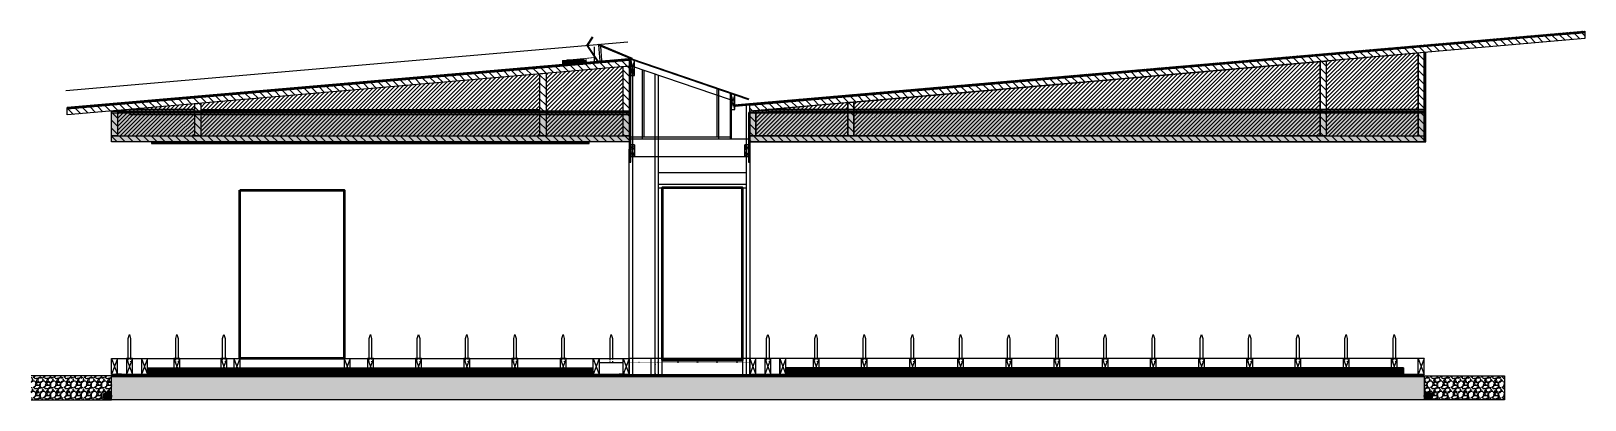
# Model space of a CAD drawing. Header units: millimetres. Extents: x 44442 to 107248, y 19612 to 59719.
# Drawn here: x 87898 to 107248, y 48516 to 53113 of the extents above; entities that cross this region are included whole.
import ezdxf

# ---------------------------------------------------------------- set-up
doc = ezdxf.new("R2010")
doc.units = ezdxf.units.MM
for name, pattern in [('ACAD_ISO02W100', [15, 12, -3]), ('ACAD_ISO03W100', [30, 12, -18]), ('ACAD_ISO07W100', [3, 0, -3]), ('DOT2', [3.175, 0, -3.175])]:
    doc.linetypes.add(name, pattern=pattern)
for name, color, linetype, lineweight, true_color in [('Carport', 7, 'Continuous', 25, 0xffffff), ('Charpente', 7, 'Continuous', 25, 0x000000), ('Charpente ... Bois_massif_Poutre-en-I', 7, 'Continuous', 25, 0x7d3900), ('Charpente ... Isolation_paille_Poutre-en-I', 2, 'Continuous', 25, 0xffff00), ('Charpente ... Isoroof', 30, 'Continuous', 25, 0xff7f00), ('Charpente ... Isoroof_tasseaux', 7, 'Continuous', 25, 0x800000), ('Charpente ... OSB_Poutre-en-I', 7, 'Continuous', 25, 0xffdca8), ('Fondations', 7, 'Continuous', 25, 0xa0a0a4), ('Fondations ... Drainage', 7, 'Continuous', 25, 0xa0a0a4), ('Fondations ... Etanchéité', 1, 'Continuous', 25, 0xff0000), ('Fondations ... GéoTextile', 7, 'Continuous', 25, 0x008000), ('Fondations ... Liège', 7, 'Continuous', 25, 0xaaaa7f), ('Fondations ... Pouzzolane', 7, 'Continuous', 25, 0xc0c0c0), ('Lisse_basse ... Entretoises_broches', 6, 'Continuous', 25, 0xff00ff), ('Lisse_basse ... Madrier', 1, 'Continuous', 25, 0xff0000), ('Menuiseries', 7, 'Continuous', 50, 0x008080), ('SAS ... Montants', 7, 'Continuous', 25, 0x000000), ('SAS ... Vitre', 5, 'Continuous', 25, 0x0000ff), ('Toiture_vegetale', 3, 'Continuous', 25, 0x00ff00), ('Toiture_vegetale ... Antiracine_geotextile', 7, 'Continuous', 100, 0x800080), ('Toiture_vegetale ... Drainage', 7, 'Continuous', 25, 0xa0a0a4), ('Toiture_vegetale ... Etanchete_EPDM', 5, 'Continuous', 25, 0x0000ff), ('Toiture_vegetale ... OSB', 2, 'Continuous', 25, 0xffff00)]:
    doc.layers.add(name, color=color, linetype=linetype, lineweight=lineweight, true_color=true_color)
pattern_1 = [(228.0128, (91.44, 127), (-1016.0008633, -1143.0014045), [17.08605, -1691.525]), (184.9697, (80.01, 114.3), (1524.0024653, 126.99910377), [29.32025, -2902.7]), (132.5104, (50.8, 111.76), (1269.9990759, -1397.0013646), [20.6741, -2046.735]), (267.2737, (1.27, 80.01), (126.99944854, 2539.99918267), [26.70025, -2643.32]), (292.8337, (0, 53.34), (-635.00180278, 1524.0008665), [26.1817, -2591.99]), (357.2737, (10.16, 29.21), (-2539.99918267, 126.99944854), [26.70025, -2643.32]), (37.6942, (36.83, 27.94), (-1651.00104306, -1269.99886785), [35.3097, -3495.655]), (72.2553, (64.77, 49.53), (889.00177827, 2794.0008103), [33.336, -3300.265]), (121.4296, (74.93, 81.28), (-1016.00026176, 1650.998058), [26.79065, -2652.275]), (175.2364, (60.96, 104.14), (1396.9989027, -126.9988081), [30.58565, -1498.695]), (222.3974, (30.48, 106.68), (-1524.00004586, -1396.99818253), [39.5539, -3915.84]), (138.8141, (127, 78.74), (-888.9994337, 761.9988279), [13.50025, -1336.53]), (171.4692, (116.84, 87.63), (1650.99747978, -254.00064), [25.6841, -2542.73]), (225, (91.44, 91.44), (-3e-14, -126.99991), [17.96045, -161.6445]), (203.1986, (82.55, 106.68), (635.0021413, 254.0011137), [9.67205, -957.53]), (291.8014, (73.66, 102.87), (-127.000089, 381.0002454), [13.6783, -670.24]), (30.9638, (78.74, 90.17), (380.9995977, 254.000198), [22.216, -718.315]), (161.5651, (97.79, 101.6), (254.000116, -126.999811), [16.06435, -385.545]), (16.3895, (0, 102.87), (1270.0007007, 380.9992075), [22.5044, -2227.94]), (70.3462, (21.59, 109.22), (-507.99858443, -1396.9980244), [18.87995, -1869.11]), (293.1986, (97.79, 127), (-254.0011137, 635.0021413), [19.344, -947.86]), (343.6105, (105.41, 109.22), (-1270.0007007, 380.9992075), [22.5044, -2227.94]), (339.444, (0, 24.13), (-635.0007882, 253.9996918), [21.70175, -1063.385]), (294.7751, (20.32, 16.51), (-634.9985202, 1396.9993513), [18.1836, -1800.18]), (66.8014, (99.06, 0), (254.0011137, 635.0021413), [19.344, -947.86]), (17.354, (106.68, 17.78), (-1651.0000891, -507.9992338), [21.28915, -2107.62]), (69.444, (36.83, 0), (-253.9996918, -635.0007882), [10.8509, -1074.24]), (101.3099, (91.44, 0), (-126.999373, 507.998373), [6.47575, -641.1]), (165.9638, (90.17, 6.35), (381.000268, -126.99978), [26.1817, -497.4525]), (186.009, (64.77, 12.7), (1269.99812722, 126.99970343), [24.26335, -2402.07]), (303.6901, (78.74, 78.74), (-127.000044, 253.999755), [18.3162, -439.589]), (353.1572, (88.9, 63.5), (2159.00089283, -254.00113758), [31.97785, -3165.8]), (60.9454, (120.65, 59.69), (-507.9988183, -888.9978805), [13.0754, -1294.47]), (90, (127, 71.12), (-127, 127), [7.62, -119.38]), (120.2564, (62.23, 16.51), (507.99892334, -888.9995516), [17.64335, -1746.695]), (48.0128, (53.34, 31.75), (1016.0008633, 1143.0014045), [34.17215, -1674.44]), (0, (76.2, 57.15), (127, 127), [33.02, -93.98]), (325.3048, (109.22, 57.15), (-1269.99779955, 889.0000845), [20.0805, -1987.965]), (254.0546, (125.73, 45.72), (-127.000324, -508.0012102), [18.49145, -906.085]), (207.646, (120.65, 27.94), (-2412.99915245, -1270.00079874), [30.10725, -2980.625]), (175.4261, (93.98, 13.97), (-1651.00038024, 126.99938556), [31.85145, -3153.29]), (175.4261, (93.98, 13.97), (-1651.00038024, 126.99938556), [31.85145, -3153.29])]

# ---------------------------------------------------------------- blocks, each defined once
blk = doc.blocks.new('Entretoise_broche_coupe_transverse')
at = {"layer": 'Lisse_basse ... Entretoises_broches'}
for p, q in [((-30, 0), (-15, 50)), ((-30, -250), (-30, 0)), ((-15, 50), (0, 0)), ((0, 0), (0, -250)), ((-52.5, -250), (-52.5, -300)), ((22.5, -250), (-52.5, -250)), ((-52.5, -250), (22.5, -450)), ((22.5, -250), (-52.5, -450)), ((-52.5, -300), (-52.5, -450)), ((-40, -250), (10, -250)), ((22.5, -300), (22.5, -250)), ((22.5, -450), (22.5, -300)), ((-52.5, -450), (22.5, -450))]:
    blk.add_line(p, q, dxfattribs=at)
at = {"layer": 'Lisse_basse ... Entretoises_broches', "linetype": 'ACAD_ISO03W100'}
for p, q in [((-30, -300), (-30, -250)), ((0, -250), (0, -300))]:
    blk.add_line(p, q, dxfattribs=at)

msp = doc.modelspace()

# ---------------------------------------------------------------- hatches: boundary and pattern name
at = {"layer": 'Charpente ... Bois_massif_Poutre-en-I'}
h = msp.add_hatch(dxfattribs=at)
h.set_pattern_fill('JIS_WOOD', color=256, scale=100, angle=90, style=0)
h.paths.add_polyline_path([(98070.58771, 52222.07962), (98145.58771, 52228.59964), (98145.58771, 51806.13855), (98070.58771, 51806.13855)], flags=0)
h.paths.add_polyline_path([(96848.08771, 52191.13855), (107248.08771, 53094.94807), (107248.08771, 53019.66539), (96848.08771, 52115.83855)], flags=0)
h.paths.add_polyline_path([(96848.08771, 51806.13855), (105248.08771, 51806.13855), (105248.08771, 51731.13855), (96848.08771, 51731.13855)], flags=0)
h.paths.add_polyline_path([(103950.58771, 52733.07962), (104025.58771, 52739.60943), (104025.58771, 51806.13855), (103950.58771, 51806.13855)], flags=0)
h.paths.add_polyline_path([(105173.08771, 51806.13855), (105248.08771, 51806.13855), (105248.08771, 52845.85253), (105173.08771, 52839.33455)], flags=0)
h.paths.add_polyline_path([(96848.08771, 52115.83855), (96923.08771, 52122.35653), (96923.08771, 51806.13855), (96848.08771, 51806.13855)], flags=0)
h = msp.add_hatch(dxfattribs=at)
h.set_pattern_fill('JIS_WOOD', color=256, scale=100, angle=90, style=0)
h.paths.add_polyline_path([(95273.08771, 52669.87372), (95348.08771, 52676.39158), (95348.08771, 51806.13855), (95273.08771, 51806.13855)], flags=0)
h.paths.add_polyline_path([(88348.08771, 52143.34093), (95348.08771, 52751.67426), (95348.08771, 52676.39158), (88348.08771, 52068.05825)], flags=0)
h.paths.add_polyline_path([(88898.08771, 51731.13855), (88898.08771, 51806.13855), (95348.08771, 51806.13855), (95348.08771, 51731.13855)], flags=0)
h.paths.add_polyline_path([(88898.08771, 52115.85586), (88973.08771, 52122.37372), (88973.08771, 51806.13855), (88898.08771, 51806.13855)], flags=0)
h.paths.add_polyline_path([(89935.58771, 52205.96834), (90010.58771, 52212.46357), (90010.58771, 51806.13855), (89935.58771, 51806.13855)], flags=0)
h.paths.add_polyline_path([(94235.58771, 52579.67494), (94310.58771, 52585.96294), (94310.58771, 51806.13855), (94235.58771, 51806.13855)], flags=0)
at = {"layer": 'Charpente ... Isolation_paille_Poutre-en-I'}
h = msp.add_hatch(dxfattribs=at)
h.set_pattern_fill('HONEY', color=256, scale=10, angle=90, style=0)
h.paths.add_polyline_path([(95348.08771, 51729.74986), (95348.08771, 52092.52724), (88898.08771, 52093.85586), (88898.08771, 51731.13855)], flags=0)
h = msp.add_hatch(dxfattribs=at)
h.set_pattern_fill('HONEY', color=256, scale=10, angle=90, style=0)
h.set_pattern_definition([(90, (0, 0), (-27.4963, 47.625), [31.75, -63.5]), (210, (0, 0), (-27.49631, -47.624994), [31.75, -63.5]), (150, (0, 0), (-54.99261, 6e-06), [-63.5, 31.75])])
h.paths.add_polyline_path([(105248.08771, 51731.13855), (105248.08771, 52093.91593), (96848.08771, 52093.83855), (96848.08771, 51731.13855)], flags=0)
at = {"layer": 'Charpente ... Isoroof'}
for points in [[(88898.08771, 52093.85586), (95348.08771, 52093.85586), (95348.08771, 52115.85586), (88898.08771, 52115.85586)], [(96830.08771, 52093.83855), (105248.08771, 52093.83855), (105248.08771, 52115.83855), (96830.08771, 52115.83855)]]:
    msp.add_hatch(color=256, dxfattribs=at).paths.add_polyline_path(points, flags=0)
at = {"layer": 'Charpente ... Isoroof_tasseaux'}
for points in [[(89128.18146, 52093.65739), (89128.18146, 52073.65739), (95348.04447, 52073.65739), (95348.04447, 52093.65739)], [(97078.22469, 52135.83855), (97078.22469, 52115.83855), (105248.08771, 52115.83855), (105248.08771, 52135.83855)]]:
    msp.add_hatch(color=256, dxfattribs=at).paths.add_polyline_path(points, flags=0)
at = {"layer": 'Charpente ... OSB_Poutre-en-I'}
h = msp.add_hatch(dxfattribs=at)
h.set_pattern_fill('JIS_WOOD', color=256, scale=10, angle=180, style=0)
h.paths.add_polyline_path([(96654.07354, 52192.23095), (107248.08771, 53113.01592), (107248.08771, 53094.94807), (96656.28316, 52174.85345)], flags=0)
h = msp.add_hatch(dxfattribs=at)
h.set_pattern_fill('JIS_WOOD', color=256, scale=50, angle=180, style=0)
h.paths.add_polyline_path([(104025.58771, 51806.13855), (105173.08771, 51806.13855), (105173.08771, 52839.33455), (104025.58771, 52739.60943)], flags=0)
h = msp.add_hatch(dxfattribs=at)
h.set_pattern_fill('JIS_WOOD', color=256, scale=10, angle=180, style=0)
h.paths.add_polyline_path([(105248.08771, 51731.13855), (105266.08771, 51731.13095), (105266.08771, 52845.85253), (105248.08771, 52845.85253)], flags=0)
h = msp.add_hatch(dxfattribs=at)
h.set_pattern_fill('JIS_WOOD', color=256, scale=10, angle=180, style=0)
h.paths.add_polyline_path([(88348.08771, 52161.40877), (95348.08771, 52769.74211), (95348.08771, 52751.5136), (88348.08771, 52143.34093)], flags=0)
h = msp.add_hatch(dxfattribs=at)
h.set_pattern_fill('JIS_WOOD', color=256, scale=50, angle=180, style=0)
h.paths.add_polyline_path([(94310.10887, 52581.08907), (95273.08771, 52669.87372), (95273.08771, 51806.13855), (94310.58771, 51806.13855)], flags=0)
h = msp.add_hatch(dxfattribs=at)
h.set_pattern_fill('JIS_WOOD', color=256, scale=10, angle=180, style=0)
h.paths.add_polyline_path([(95348.08771, 51481.13855), (95366.08771, 51481.13855), (95366.08771, 52769.74211), (95348.08771, 52769.74211)], flags=0)
h = msp.add_hatch(dxfattribs=at)
h.set_pattern_fill('JIS_WOOD', color=256, scale=50, angle=180, style=0)
h.paths.add_polyline_path([(98145.58771, 51806.13855), (98145.58771, 52228.59964), (103950.58771, 52733.07962), (103950.58771, 51806.13855)], flags=0)
h = msp.add_hatch(dxfattribs=at)
h.set_pattern_fill('JIS_WOOD', color=256, scale=50, angle=180, style=0)
h.paths.add_polyline_path([(90010.58771, 51806.13855), (90010.58771, 52212.46357), (94235.58771, 52579.67494), (94235.58771, 51806.13855)], flags=0)
h = msp.add_hatch(dxfattribs=at)
h.set_pattern_fill('JIS_WOOD', color=256, scale=50, angle=180, style=0)
h.paths.add_polyline_path([(88973.08771, 52122.37372), (89935.58771, 52205.96834), (89935.58771, 51806.13855), (88973.08771, 51806.13855)], flags=0)
h = msp.add_hatch(dxfattribs=at)
h.set_pattern_fill('JIS_WOOD', color=256, scale=50, angle=180, style=0)
h.paths.add_polyline_path([(96923.08771, 52122.35653), (98070.58771, 52222.07962), (98070.58771, 51806.13855), (96923.08771, 51806.13855)], flags=0)
h = msp.add_hatch(dxfattribs=at)
h.set_pattern_fill('JIS_WOOD', color=256, scale=10, angle=180, style=0)
h.paths.add_polyline_path([(89398.08771, 51713.13855), (94848.08771, 51713.13855), (94848.08771, 51731.13855), (89398.08771, 51731.13855)], flags=0)
at = {"layer": 'Fondations ... Drainage'}
h = msp.add_hatch(color=256, dxfattribs=at)
edge = h.paths.add_edge_path(flags=0)
edge.add_arc((88848.08771, 48566.13855), 50, 0, 360)
h = msp.add_hatch(color=256, dxfattribs=at)
edge = h.paths.add_edge_path(flags=0)
edge.add_arc((105298.08771, 48566.13855), 50, 0, 360)
at = {"layer": 'Fondations ... Liège'}
h = msp.add_hatch(dxfattribs=at)
h.set_pattern_fill('GRATE', color=256, scale=5, style=0)
h.paths.add_polyline_path([(89348.08771, 48916.13855), (89348.08771, 48866.13855), (94886.99647, 48866.13855), (94886.99647, 48916.13855)], flags=0)
h = msp.add_hatch(dxfattribs=at)
h.set_pattern_fill('GRATE', color=256, scale=5, style=0)
h.paths.add_polyline_path([(89348.08771, 48866.13855), (89348.08771, 48816.13855), (94886.99647, 48816.13855), (94886.99647, 48866.13855)], flags=0)
h = msp.add_hatch(dxfattribs=at)
h.set_pattern_fill('GRATE', color=256, scale=5, style=0)
h.paths.add_polyline_path([(104988.08771, 48866.13855), (97298.08771, 48866.13855), (97298.08771, 48916.13855), (104988.08771, 48916.13855)], flags=0)
h = msp.add_hatch(dxfattribs=at)
h.set_pattern_fill('GRATE', color=256, scale=5, style=0)
h.paths.add_polyline_path([(104988.08771, 48816.13855), (97298.08771, 48816.13855), (97298.08771, 48866.13855), (104988.08771, 48866.13855)], flags=0)
at = {"layer": 'Fondations ... Pouzzolane'}
h = msp.add_hatch(dxfattribs=at)
h.set_pattern_fill('GRAVEL', color=256, scale=5, style=0)
h.set_pattern_definition(pattern_1)
h.paths.add_polyline_path([(88898.08771, 48816.13855), (87898.08771, 48816.13855), (87898.08771, 48516.13855), (88898.08771, 48516.13855)], flags=0)
h = msp.add_hatch(dxfattribs=at)
h.set_pattern_fill('GRAVEL', color=256, scale=5, style=0)
h.set_pattern_definition(pattern_1)
h.paths.add_polyline_path([(105248.08771, 48816.13855), (105248.08771, 48516.13855), (88898.08771, 48516.13855), (88898.08771, 48816.13855)], flags=0)
h = msp.add_hatch(dxfattribs=at)
h.set_pattern_fill('GRAVEL', color=256, scale=5, style=0)
h.set_pattern_definition(pattern_1)
h.paths.add_polyline_path([(105248.08771, 48816.13855), (105248.08771, 48516.13855), (106248.08771, 48516.13855), (106248.08771, 48816.13855)], flags=0)
at = {"layer": 'Toiture_vegetale ... Drainage', "lineweight": 18}
h = msp.add_hatch(dxfattribs=at)
h.set_pattern_fill('DOTS', color=256, scale=5, angle=180, style=0)
h.paths.add_polyline_path([(94916.08771, 52782.38771), (94785.68185, 52771.05482), (94816.01693, 52723.50262), (94916.08771, 52732.19925)], flags=0)
h.paths.add_polyline_path([(94516.08714, 52747.62575), (94916.08714, 52782.38766), (94916.08771, 52732.19927), (94516.08714, 52697.4373)], flags=0)

# ---------------------------------------------------------------- linework, layer by layer
at = {"layer": 'Carport'}
msp.add_line((88329.85075, 52371.2587), (95329.85075, 52979.59204), dxfattribs=at)
at = {"layer": 'Charpente'}
msp.add_line((106802.27647, 53056.20495), (107175.17169, 53088.61132), dxfattribs=at)
at = {"layer": 'Charpente ... Bois_massif_Poutre-en-I'}
msp.add_line((105248.08771, 51731.13855), (105248.08771, 52845.85586), dxfattribs=at)
for points in [[(96848.08771, 52191.13855), (107248.08771, 53094.94807), (107248.08771, 53019.66539), (96848.08771, 52115.83855), (96848.08771, 52191.13855)], [(105173.08771, 51806.13855), (105248.08771, 51806.13855), (105248.08771, 52845.85253), (105173.08771, 52839.33455), (105173.08771, 51806.13855)], [(88348.08771, 52143.34093), (95348.08771, 52751.67426), (95348.08771, 52676.39158), (88348.08771, 52068.05825), (88348.08771, 52143.34093)], [(95273.08771, 52669.87372), (95348.08771, 52676.39158), (95348.08771, 51806.13855), (95273.08771, 51806.13855), (95273.08771, 52669.87372)], [(103950.58771, 52733.07962), (104025.58771, 52739.60943), (104025.58771, 51806.13855), (103950.58771, 51806.13855), (103950.58771, 52733.07962)], [(94235.58771, 52579.67494), (94310.58771, 52586.22996), (94310.58771, 51806.13855), (94235.58771, 51806.13855), (94235.58771, 52579.67494)], [(89935.58771, 52205.96834), (90010.58771, 52212.46357), (90010.58771, 51806.13855), (89935.58771, 51806.13855), (89935.58771, 52205.96834)], [(96848.08771, 52115.83855), (96923.08771, 52122.35653), (96923.08771, 51806.13855), (96848.08771, 51806.13855), (96848.08771, 52115.83855)], [(96848.08771, 51806.13855), (105248.08771, 51806.13855), (105248.08771, 51731.13855), (96848.08771, 51731.13855), (96848.08771, 51806.13855)]]:
    msp.add_lwpolyline(points, dxfattribs=at)
at = {"layer": 'Charpente ... Bois_massif_Poutre-en-I', "flags": 128}
for points in [[(88898.08771, 52115.85586), (88973.08771, 52122.37372), (88973.08771, 51806.13855), (88898.08771, 51806.13855), (88898.08771, 52115.85586)], [(98070.58771, 52222.07962), (98145.58771, 52228.59964), (98145.58771, 51806.13855), (98070.58771, 51806.13855), (98070.58771, 52222.07962)], [(88898.08771, 51731.13855), (88898.08771, 51806.13855), (95348.08771, 51806.13855), (95348.08771, 51731.13855), (88898.08771, 51731.13855)]]:
    msp.add_lwpolyline(points, dxfattribs=at)
at = {"layer": 'Charpente ... Isolation_paille_Poutre-en-I'}
for points in [[(88898.08771, 51731.13855), (88898.08771, 52093.85586), (95348.08771, 52093.85586), (95348.08771, 51731.13855), (88898.08771, 51731.13855)], [(105248.08771, 51731.13855), (105248.08771, 52093.91593), (96848.08771, 52093.83855), (96848.08771, 51731.13855), (105248.08771, 51731.13855)]]:
    msp.add_lwpolyline(points, dxfattribs=at)
at = {"layer": 'Charpente ... Isolation_paille_Poutre-en-I', "flags": 128}
msp.add_lwpolyline([(96848.08771, 52093.83855), (105248.08771, 52093.83855), (105248.08771, 51731.13855), (96848.08771, 51731.13855), (96848.08771, 52093.83855)], dxfattribs=at)
at = {"layer": 'Charpente ... Isoroof'}
for p, q in [((88898.08771, 52115.85586), (95348.08771, 52115.85586)), ((89935.58771, 52093.85586), (88973.08771, 52093.85586)), ((94235.58771, 52093.85586), (90010.58771, 52093.85586)), ((95273.08771, 52093.85586), (94310.58771, 52093.85586))]:
    msp.add_line(p, q, dxfattribs=at)
for points in [[(88898.08771, 52093.85586), (95348.08771, 52093.85586), (95348.08771, 52115.85586), (88898.08771, 52115.85586), (88898.08771, 52093.85586)], [(96848.08771, 52093.83855), (105248.08771, 52093.83855), (105248.08771, 52115.83855), (96848.08771, 52115.83855), (96848.08771, 52093.83855)]]:
    msp.add_lwpolyline(points, dxfattribs=at)
at = {"layer": 'Charpente ... Isoroof_tasseaux'}
for p, q in [((89935.58771, 52115.85586), (88973.08771, 52115.85586)), ((89935.58771, 52135.85586), (89128.22469, 52135.85586)), ((90010.58771, 52135.85586), (94235.58771, 52135.85586)), ((94235.58771, 52115.85586), (90010.58771, 52115.85586)), ((95273.08771, 52115.85586), (94310.58771, 52115.85586))]:
    msp.add_line(p, q, dxfattribs=at)
at = {"layer": 'Charpente ... Isoroof_tasseaux', "flags": 128}
for points in [[(89128.22469, 52093.78523), (89128.22469, 52073.78523), (95348.08771, 52073.78523), (95348.08771, 52093.78523), (89128.22469, 52093.78523)], [(97078.22469, 52135.83855), (97078.22469, 52115.83855), (105248.08771, 52115.83855), (105248.08771, 52135.83855), (97078.22469, 52135.83855)]]:
    msp.add_lwpolyline(points, dxfattribs=at)
at = {"layer": 'Charpente ... OSB_Poutre-en-I', "flags": 128}
for points in [[(96654.07354, 52192.23095), (107248.08771, 53113.01592), (107248.08771, 53094.94807), (96656.28316, 52174.85345), (96654.07354, 52192.23095)], [(88348.08771, 52161.40877), (95348.08771, 52769.74211), (95348.08771, 52751.67426), (88348.08771, 52143.34093), (88348.08771, 52161.40877)]]:
    msp.add_lwpolyline(points, dxfattribs=at)
at = {"layer": 'Charpente ... OSB_Poutre-en-I'}
for points in [[(104025.58771, 51806.13855), (105173.08771, 51806.13855), (105173.08771, 52839.33455), (104025.58771, 52739.60943), (104025.58771, 51806.13855)], [(105248.08771, 51731.13855), (105266.08771, 51731.13095), (105266.08771, 52845.85253), (105248.08771, 52845.85253), (105248.08771, 51731.13855)], [(95348.08771, 51481.13855), (95366.08771, 51481.13855), (95366.08771, 52769.74211), (95348.08771, 52769.74211), (95348.08771, 51481.13855)], [(98145.58771, 51806.13855), (98145.58771, 52228.59964), (103950.58771, 52733.07962), (103950.58771, 51806.13855), (98145.58771, 51806.13855)], [(96830.08771, 51481.13855), (96848.08771, 51481.13855), (96848.08771, 52093.83855), (96830.08771, 52093.83855), (96830.08771, 51481.13855)], [(96923.08771, 52122.35653), (98070.58771, 52222.07962), (98070.58771, 51806.13855), (96923.08771, 51806.13855), (96923.08771, 52122.35653)]]:
    msp.add_lwpolyline(points, dxfattribs=at)
at = {"layer": 'Charpente ... OSB_Poutre-en-I', "linetype": 'ACAD_ISO02W100'}
msp.add_lwpolyline([(89398.08771, 51713.13855), (94848.08771, 51713.13855), (94848.08771, 51731.13855), (89398.08771, 51731.13855), (89398.08771, 51713.13855)], dxfattribs=at)
at = {"layer": 'Fondations', "linetype": 'ACAD_ISO02W100'}
msp.add_line((95511.08771, 51771.63855), (95511.08771, 52632.73401), dxfattribs=at)
at = {"layer": 'Fondations'}
for p, q in [((88898.08771, 48816.13855), (87898.08771, 48816.13855)), ((88898.08771, 48816.13855), (105248.08771, 48816.13855)), ((88898.08771, 48516.13855), (88898.08771, 48816.13855)), ((105248.08771, 48816.13855), (105248.08771, 48516.13855)), ((105248.08771, 48816.13855), (106248.08771, 48816.13855)), ((106248.08771, 48816.13855), (106248.08771, 48516.13855)), ((87898.08771, 48516.13855), (88898.08771, 48516.13855)), ((105248.08771, 48516.13855), (88898.08771, 48516.13855)), ((106248.08771, 48516.13855), (105248.08771, 48516.13855))]:
    msp.add_line(p, q, dxfattribs=at)
at = {"layer": 'Fondations ... Drainage'}
for centre in [(88848.08771, 48566.13855), (105298.08771, 48566.13855)]:
    msp.add_circle(centre, 50, dxfattribs=at)
at = {"layer": 'Fondations ... Etanchéité', "lineweight": 50}
msp.add_line((88898.08771, 48816.13855), (105248.08771, 48816.13855), dxfattribs=at)
at = {"layer": 'Fondations ... GéoTextile'}
for p, q in [((88898.08771, 48516.13855), (88898.08771, 48816.13855)), ((105248.08771, 48816.13855), (105248.08771, 48516.13855)), ((105248.08771, 48516.13855), (88898.08771, 48516.13855))]:
    msp.add_line(p, q, dxfattribs=at)
at = {"layer": 'Fondations ... Liège'}
for p, q in [((89348.08771, 48916.13855), (94886.99647, 48916.13855)), ((89348.08771, 48916.13855), (89348.08771, 48866.13855)), ((89348.08771, 48866.13855), (89348.08771, 48816.13855)), ((89348.08771, 48866.13855), (94886.99647, 48866.13855)), ((89348.08771, 48816.13855), (94886.99647, 48816.13855)), ((94886.99647, 48916.13855), (94886.99647, 48866.13855)), ((94886.99647, 48866.13855), (94886.99647, 48816.13855)), ((104988.08771, 48916.13855), (97298.08771, 48916.13855)), ((97298.08771, 48916.13855), (97298.08771, 48866.13855)), ((104988.08771, 48866.13855), (97298.08771, 48866.13855)), ((97298.08771, 48866.13855), (97298.08771, 48816.13855)), ((104988.08771, 48816.13855), (97298.08771, 48816.13855)), ((104988.08771, 48916.13855), (104988.08771, 48866.13855)), ((104988.08771, 48866.13855), (104988.08771, 48816.13855))]:
    msp.add_line(p, q, dxfattribs=at)
at = {"layer": 'Lisse_basse ... Entretoises_broches'}
for p, q in [((95108.08771, 49281.13855), (95123.08771, 49331.13855)), ((95108.08771, 49031.13855), (95108.08771, 49281.13855)), ((95123.08771, 49331.13855), (95138.08771, 49281.13855)), ((95138.08771, 49281.13855), (95138.08771, 49031.13855)), ((89752.58771, 49031.13855), (89677.58771, 49031.13855)), ((89690.10899, 49031.13855), (89740.10899, 49031.13855)), ((90260.58771, 49031.13855), (90335.58771, 49031.13855)), ((90273.08771, 49031.13855), (90323.08771, 49031.13855)), ((94973.08771, 49031.13855), (94973.08771, 48981.13855)), ((94973.08771, 49031.13855), (95273.08771, 49031.13855)), ((94973.08771, 48981.13855), (95273.08771, 48981.13855)), ((95618.08771, 48831.13855), (95618.08771, 49031.13855)), ((88954.15373, 48831.13855), (88954.15373, 48841.13855)), ((88954.15373, 48841.13855), (89024.8644, 48841.13855)), ((89024.8644, 48841.13855), (89024.8644, 48831.13855)), ((89574.8644, 48841.13855), (89504.15373, 48841.13855)), ((89504.15373, 48841.13855), (89504.15373, 48831.13855)), ((89574.8644, 48831.13855), (89574.8644, 48841.13855)), ((89624.8644, 48831.13855), (89574.8644, 48831.13855)), ((89674.8644, 48841.13855), (89624.8644, 48841.13855)), ((89624.8644, 48841.13855), (89624.8644, 48831.13855)), ((89674.8644, 48831.13855), (89674.8644, 48841.13855)), ((89884.8644, 48846.13855), (89914.8644, 48846.13876)), ((89899.8644, 48861.13855), (89899.8644, 48831.13855)), ((90124.8644, 48831.13855), (90124.8644, 48841.13855)), ((90124.8644, 48841.13855), (90174.8644, 48841.13855)), ((90174.8644, 48841.13855), (90174.8644, 48831.13855)), ((92021.28771, 48831.13855), (92021.28771, 48841.13855)), ((92021.28771, 48841.13855), (92071.28771, 48841.13855)), ((92071.28771, 48841.13855), (92071.28771, 48831.13855)), ((92331.31101, 48846.13833), (92361.31101, 48846.13855)), ((92346.31101, 48861.13833), (92346.31101, 48831.13833)), ((92571.31101, 48831.13855), (92571.31101, 48841.13855)), ((92571.31101, 48841.13855), (92621.31101, 48841.13855)), ((92621.31101, 48841.13855), (92621.31101, 48831.13855)), ((93071.31101, 48831.13855), (93071.31101, 48841.13855)), ((93071.31101, 48841.13855), (93121.31101, 48841.13855)), ((93121.31101, 48841.13855), (93121.31101, 48831.13855)), ((93381.31101, 48846.13855), (93411.31101, 48846.13876)), ((93396.31101, 48861.13855), (93396.31101, 48831.13855)), ((93571.31101, 48831.13855), (93571.31101, 48841.13855)), ((93571.31101, 48841.13855), (93621.31101, 48841.13855)), ((93621.31101, 48841.13855), (93621.31101, 48831.13855)), ((94071.31101, 48831.13855), (94071.31101, 48841.13855)), ((94071.31101, 48841.13855), (94121.31101, 48841.13855)), ((94121.31101, 48841.13855), (94121.31101, 48831.13855)), ((94331.31101, 48846.13855), (94361.31101, 48846.13876)), ((94346.31101, 48861.13855), (94346.31101, 48831.13855)), ((94571.31101, 48831.13855), (94571.31101, 48841.13855)), ((94571.31101, 48841.13855), (94621.31101, 48841.13855)), ((94621.31101, 48841.13855), (94621.31101, 48831.13855)), ((94671.31101, 48831.13855), (94671.31101, 48841.13855)), ((94671.31101, 48841.13855), (94742.02169, 48841.13855)), ((94742.02169, 48841.13855), (94742.02169, 48831.13855)), ((95221.31101, 48831.13855), (95221.31101, 48841.13855)), ((95221.31101, 48841.13855), (95292.02169, 48841.13855))]:
    msp.add_line(p, q, dxfattribs=at)
at = {"layer": 'Lisse_basse ... Entretoises_broches', "linetype": 'ACAD_ISO03W100'}
for p, q in [((95108.08771, 48981.13855), (95108.08771, 49031.13855)), ((95138.08771, 49031.13855), (95138.08771, 48981.13855))]:
    msp.add_line(p, q, dxfattribs=at)
at = {"layer": 'Lisse_basse ... Entretoises_broches', "color": 6, "true_color": 0xff00ff}
for p, q in [((95273.08771, 48981.13855), (95273.08771, 49031.13855)), ((95292.02169, 48841.13855), (95292.02169, 48831.13855))]:
    msp.add_line(p, q, dxfattribs=at)
at = {"layer": 'Lisse_basse ... Entretoises_broches', "linetype": 'ACAD_ISO07W100'}
msp.add_line((96848.08771, 48981.13855), (95348.08771, 48981.13855), dxfattribs=at)
at = {"layer": 'Lisse_basse ... Entretoises_broches', "color": 6, "linetype": 'DOT2', "true_color": 0xff00ff}
msp.add_line((95668.08771, 49031.13855), (95668.08771, 48831.13855), dxfattribs=at)
at = {"layer": 'Lisse_basse ... Entretoises_broches'}
for centre in [(89899.8644, 48846.13855), (92346.31101, 48846.13833), (93396.31101, 48846.13855), (94346.31101, 48846.13855)]:
    msp.add_circle(centre, 15, dxfattribs=at)
at = {"layer": 'Lisse_basse ... Madrier'}
for p, q in [((88898.08771, 48831.13855), (88898.08771, 49031.13855)), ((88898.08771, 49031.13855), (95348.08771, 49031.13855)), ((88898.08771, 49031.13855), (88973.08771, 48831.13855)), ((88973.08771, 49031.13855), (88898.08771, 48831.13855)), ((88973.08771, 48831.13855), (88973.08771, 49031.13855)), ((89273.08771, 49031.13855), (89273.08771, 48831.13855)), ((89273.08771, 49031.13855), (89348.08771, 48831.13855)), ((89348.08771, 49031.13855), (89273.08771, 48831.13855)), ((89348.08771, 48831.13855), (89348.08771, 49031.13855)), ((90423.08771, 49031.13855), (90423.08771, 48831.13855)), ((90423.08771, 49031.13855), (90498.08771, 48831.13855)), ((90498.08771, 49031.13855), (90423.08771, 48831.13855)), ((90498.08771, 49031.13855), (90498.08771, 48831.13855)), ((91798.08771, 49031.13855), (91798.08771, 48831.13855)), ((91798.08771, 49031.13855), (91873.08771, 48831.13855)), ((91873.08771, 49031.13855), (91798.08771, 48831.13855)), ((91873.08771, 48831.13855), (91873.08771, 49031.13855)), ((94898.08771, 48831.13855), (94898.08771, 49031.13855)), ((94898.08771, 49031.13855), (94973.08771, 48831.13855)), ((94973.08771, 49031.13855), (94898.08771, 48831.13855)), ((94973.08771, 49031.13855), (94973.08771, 48831.13855)), ((95273.08771, 48831.13855), (95273.08771, 49031.13855)), ((95273.08771, 49031.13855), (95348.08771, 48831.13855)), ((95348.08771, 49031.13855), (95273.08771, 48831.13855)), ((96848.08771, 49031.13855), (95348.08771, 49031.13855)), ((95348.08771, 49031.13855), (95348.08771, 48831.13855)), ((96848.08771, 48831.13855), (96848.08771, 49031.13855)), ((96848.08771, 49031.13855), (96848.08771, 48831.13855)), ((105248.08771, 49031.13855), (96848.08771, 49031.13855)), ((96848.08771, 49031.13855), (96923.08771, 48831.13855)), ((96923.08771, 49031.13855), (96848.08771, 48831.13855)), ((96923.08771, 48831.13855), (96923.08771, 49031.13855)), ((97223.08771, 48831.13855), (97223.08771, 49031.13855)), ((97223.08771, 49031.13855), (97223.08771, 48831.13855)), ((97223.08771, 49031.13855), (97298.08771, 48831.13855)), ((97298.08771, 49031.13855), (97223.08771, 48831.13855)), ((97298.08771, 48831.13855), (97298.08771, 49031.13855)), ((105173.08771, 48831.13855), (105173.08771, 49031.13855)), ((105173.08771, 49031.13855), (105248.08771, 48831.13855)), ((105248.08771, 49031.13855), (105173.08771, 48831.13855)), ((105248.08771, 48831.13855), (105248.08771, 49031.13855)), ((95348.08771, 48831.13855), (88898.08771, 48831.13855)), ((95348.08771, 48831.13855), (96848.08771, 48831.13855)), ((105248.08771, 48831.13855), (96848.08771, 48831.13855))]:
    msp.add_line(p, q, dxfattribs=at)
at = {"layer": 'Menuiseries'}
for points in [[(90498.08771, 51131.13855), (91798.08771, 51131.13855), (91798.08771, 49031.13855), (90498.08771, 49031.13855), (90498.08771, 51131.13855)], [(95758.08771, 49011.13855), (96758.08771, 49011.13855), (96758.08771, 51161.13855), (95758.08771, 51161.13855), (95758.08771, 49011.13855)]]:
    msp.add_lwpolyline(points, dxfattribs=at)
at = {"layer": 'SAS ... Montants'}
for p, q in [((95348.08771, 52687.34052), (95348.08771, 52687.34052)), ((95366.08771, 52679.86007), (95366.08771, 52761.07878)), ((95411.08771, 52742.37765), (95366.08771, 52761.07878)), ((95366.08771, 52761.07878), (95366.08771, 52561.07878)), ((95411.08771, 52561.07878), (95366.08771, 52761.07878)), ((95366.08771, 52561.07878), (95411.08771, 52742.37765)), ((95366.08771, 52679.86007), (95366.08771, 52679.86007)), ((95366.65828, 52761.09759), (96614.97793, 52336.36459)), ((95372.00739, 52680.05522), (96602.97793, 52261.22515)), ((95393.08771, 48831.13855), (95393.08771, 52672.88278)), ((95411.08771, 52561.07878), (95411.08771, 52742.37765)), ((95366.08771, 52561.07878), (95411.08771, 52561.07878)), ((95668.08771, 48831.13855), (95668.08771, 52579.31574)), ((95713.08771, 48831.13855), (95713.08771, 52564.00477)), ((96659.97793, 52317.66347), (96614.97793, 52336.36459)), ((96614.97793, 52336.36459), (96614.97793, 52136.36459)), ((96659.97793, 52136.36459), (96614.97793, 52336.36459)), ((96614.97793, 52336.36459), (96614.97793, 51771.63855)), ((96614.97793, 52136.36459), (96659.97793, 52317.66347)), ((96614.97793, 52255.14589), (96614.97793, 52255.14589)), ((96659.97793, 52136.36459), (96659.97793, 52317.66347)), ((96614.97793, 52136.36459), (96659.97793, 52136.36459)), ((96803.08771, 52193.13905), (96803.08771, 48831.13855)), ((95348.08771, 51851.13855), (95348.08771, 51851.13855)), ((95348.08771, 51731.13855), (95348.08771, 51686.13855)), ((95533.08771, 51771.63855), (95533.08771, 51771.63855)), ((96848.08771, 51731.13855), (96848.08771, 51686.13855)), ((96848.08771, 51686.13855), (96848.08771, 51641.13855)), ((95348.08771, 48831.13855), (95348.08771, 51641.13855)), ((96848.08771, 51641.13855), (96848.08771, 48831.13855)), ((95713.08771, 51351.13855), (96803.08771, 51351.13855)), ((95713.08771, 51206.13855), (96803.08771, 51206.13855)), ((95713.08771, 51161.13855), (96803.08771, 51161.13855)), ((95758.08771, 48831.13855), (95758.08771, 51161.13855)), ((96758.08771, 51161.13855), (96758.08771, 48831.13855)), ((95668.08771, 48831.13855), (95758.08771, 48831.13855)), ((96758.08771, 48831.13855), (96848.08771, 48831.13855))]:
    msp.add_line(p, q, dxfattribs=at)
at = {"layer": 'SAS ... Montants', "linetype": 'ACAD_ISO02W100'}
for p, q in [((95533.08771, 51793.63855), (95533.08771, 52625.24865)), ((96435.97793, 52397.26823), (96435.97793, 51793.63855)), ((96457.97793, 52389.78287), (96457.97793, 51771.63855)), ((96602.97793, 52340.44752), (96602.97793, 51771.63855)), ((95366.08771, 51793.63855), (96602.97793, 51793.63855)), ((95366.08771, 51771.63855), (96830.08771, 51771.63855)), ((95366.08771, 51551.63855), (95366.08771, 51696.63855)), ((95411.08771, 51696.63855), (95366.08771, 51551.63855)), ((95411.08771, 51551.63855), (95366.08771, 51696.63855)), ((95411.08771, 51696.63855), (95366.08771, 51696.63855)), ((95366.08771, 51686.13855), (95366.08771, 51641.13855)), ((95411.08771, 51696.63855), (95411.08771, 51551.63855)), ((96785.08771, 51551.63855), (96785.08771, 51696.63855)), ((96830.08771, 51696.63855), (96785.08771, 51551.63855)), ((96830.08771, 51551.63855), (96785.08771, 51696.63855)), ((96830.08771, 51696.63855), (96785.08771, 51696.63855)), ((96785.08771, 51686.13855), (96785.08771, 51641.13855)), ((96830.08771, 51696.63855), (96830.08771, 51551.63855)), ((95366.08771, 51551.63855), (95411.08771, 51551.63855)), ((95411.08771, 51641.13855), (95411.08771, 51641.13855)), ((95411.08771, 51551.63855), (96785.08771, 51551.63855)), ((96785.08771, 51551.63855), (96830.08771, 51551.63855)), ((96830.08771, 51641.13855), (96830.08771, 51641.13855))]:
    msp.add_line(p, q, dxfattribs=at)
at = {"layer": 'SAS ... Vitre'}
for p, q in [((95366.08771, 52769.74211), (96836.54418, 52269.42844)), ((95366.65828, 52761.09759), (96833.9673, 52261.85482)), ((95377.09373, 52765.16822), (95377.09373, 52765.16822)), ((95377.09373, 52765.16822), (95377.09373, 52765.16822))]:
    msp.add_line(p, q, dxfattribs=at)
at = {"layer": 'Toiture_vegetale'}
for p, q in [((94963.45282, 52937.06933), (94980.76851, 52737.82032)), ((94963.45282, 52937.06933), (94991.57007, 52925.38435)), ((95007.66713, 52740.15794), (94991.57007, 52925.38435)), ((94980.76851, 52737.82032), (95007.66713, 52740.15794))]:
    msp.add_line(p, q, dxfattribs=at)
at = {"layer": 'Toiture_vegetale ... Antiracine_geotextile', "lineweight": 25, "flags": 128}
msp.add_lwpolyline([(88348.00113, 52162.40502), (94916.00113, 52733.19549), (94916.00113, 52917.9574)], dxfattribs=at)
at = {"layer": 'Toiture_vegetale ... Drainage', "lineweight": 18}
for points in [[(94516.08714, 52747.62575), (94916.08714, 52782.38766), (94916.08771, 52732.19927), (94516.08714, 52697.4373), (94516.08714, 52747.62575)], [(94916.08771, 52782.38771), (94806.6674, 52772.87856), (94815.93191, 52723.49523), (94916.08771, 52732.19925), (94916.08771, 52782.38771)]]:
    msp.add_lwpolyline(points, dxfattribs=at)
at = {"layer": 'Toiture_vegetale ... Etanchete_EPDM', "lineweight": 35}
msp.add_lwpolyline([(88348.08771, 52161.40877), (94954.93003, 52735.57483), (94824.19936, 52932.1499), (94895.49079, 53041.02835)], dxfattribs=at)
at = {"layer": 'Toiture_vegetale ... OSB'}
for p, q in [((94968.05795, 52948.15052), (94963.45282, 52937.06933)), ((94963.45282, 52937.06933), (94963.45282, 52937.06933)), ((94963.45282, 52937.06933), (95377.09373, 52765.16822)), ((94968.05795, 52948.15052), (95381.69885, 52776.24941)), ((94968.05795, 52948.15052), (94968.05795, 52948.15052)), ((95381.69885, 52776.24941), (95377.09373, 52765.16822)), ((96800.40062, 52173.66958), (96800.40062, 52173.66958)), ((96800.40062, 52173.66958), (96800.40062, 52173.66958)), ((96805.00574, 52184.75077), (96805.00574, 52184.75077)), ((96805.00574, 52184.75077), (96805.00574, 52184.75077))]:
    msp.add_line(p, q, dxfattribs=at)

# ---------------------------------------------------------------- block references
at = {"layer": 'Lisse_basse ... Entretoises_broches'}
for p in [(89138.08771, 49281.13855), (89730.08771, 49281.13855), (90313.08771, 49281.13855), (92138.08771, 49281.13855), (92738.08771, 49281.13855), (93338.08771, 49281.13855), (93938.08771, 49281.13855), (94538.08771, 49281.13855), (97088.08771, 49281.13855), (97688.08771, 49281.13855), (98288.08771, 49281.13855), (98888.08771, 49281.13855), (99488.08771, 49281.13855), (100087.61113, 49279.30775), (100688.08771, 49281.13855), (101288.08771, 49281.13855), (101888.08771, 49281.13855), (102488.08771, 49281.13855), (103088.08771, 49281.13855), (103688.08771, 49281.13855), (104288.08771, 49281.13855), (104888.08771, 49281.13855)]:
    msp.add_blockref('Entretoise_broche_coupe_transverse', p, dxfattribs=at)

doc.saveas('drawing.dxf')
